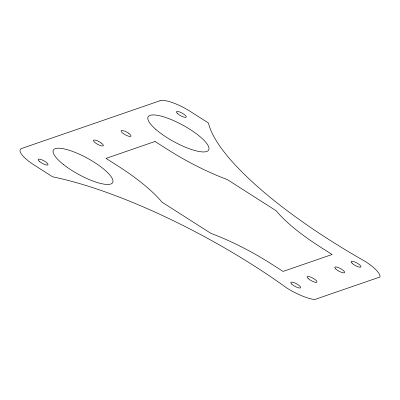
<?xml version="1.0" encoding="UTF-8"?>
<svg xmlns="http://www.w3.org/2000/svg" width="400" height="400" viewBox="0 0 400 400"><rect width="100%" height="100%" fill="white"/><g stroke="black" fill="none" stroke-linecap="round" stroke-linejoin="round"><path stroke-width="0.6" d="M159.985 100.755L21.74 148.445A26.055 7.095 28.7 0 0 34.31 165.12L52.625 176.815A221.81 60.395 28.7 0 1 286.935 288.09A28.78 7.835 28.7 0 0 314.585 299.565L379.94 277.02A26.9 7.325 28.7 0 0 364.855 261.21A221.81 60.395 28.7 0 1 208.465 123.055L190.15 111.365A26.055 7.095 28.7 0 0 159.985 100.755M155.05 141.48L106.035 158.39L118.245 166.185A94.845 25.825 28.7 0 1 161.965 202.13L210.805 233.31A94.845 25.825 28.7 0 1 270.865 263.62L283.075 271.415L332.09 254.505L319.88 246.71A94.845 25.825 28.7 0 1 276.155 210.765L227.32 179.585A94.845 25.825 28.7 0 1 167.26 149.275L155.05 141.48M128.315 133.07L127.1 132.315A5.585 1.52 28.7 0 0 121.39 130.585A5.585 1.52 28.7 0 0 123.79 133.875L125.005 134.63A5.585 1.52 28.7 0 0 130.715 136.365A5.585 1.52 28.7 0 0 128.315 133.07M101.245 143.015L100.1 142.24A5.585 1.52 28.7 0 0 94.015 140.04A5.585 1.52 28.7 0 0 95.565 143.005L96.71 143.78A5.585 1.52 28.7 0 0 102.795 145.98A5.585 1.52 28.7 0 0 101.245 143.015M39.535 161.5A5.585 1.52 28.7 0 0 47.86 164.92A5.585 1.52 28.7 0 0 41.925 159.835A5.585 1.52 28.7 0 0 39.535 161.5M177.43 113.5A5.585 1.52 28.7 0 0 185.93 117.32A5.585 1.52 28.7 0 0 180.695 112.375A5.585 1.52 28.7 0 0 177.43 113.5M291.81 284.155A5.585 1.52 28.7 0 0 300.31 287.98A5.585 1.52 28.7 0 0 295.075 283.03A5.585 1.52 28.7 0 0 291.81 284.155M352.135 263.35A5.585 1.52 28.7 0 0 360.635 267.17A5.585 1.52 28.7 0 0 355.4 262.22A5.585 1.52 28.7 0 0 352.135 263.35M308.15 278.52A5.585 1.52 28.7 0 0 316.65 282.345A5.585 1.52 28.7 0 0 311.415 277.395A5.585 1.52 28.7 0 0 308.15 278.52M335.8 268.985A5.585 1.52 28.7 0 0 344.3 272.805A5.585 1.52 28.7 0 0 339.065 267.855A5.585 1.52 28.7 0 0 335.8 268.985M155.75 129.335A34.515 9.4 28.7 0 0 207.55 151.11A34.515 9.4 28.7 0 0 171.865 119.84A34.515 9.4 28.7 0 0 155.75 129.335M63.345 164.405A33.8 9.205 28.7 0 0 112.44 182.9A33.8 9.205 28.7 0 0 73.27 151.68A33.8 9.205 28.7 0 0 63.345 164.405"/></g></svg>
